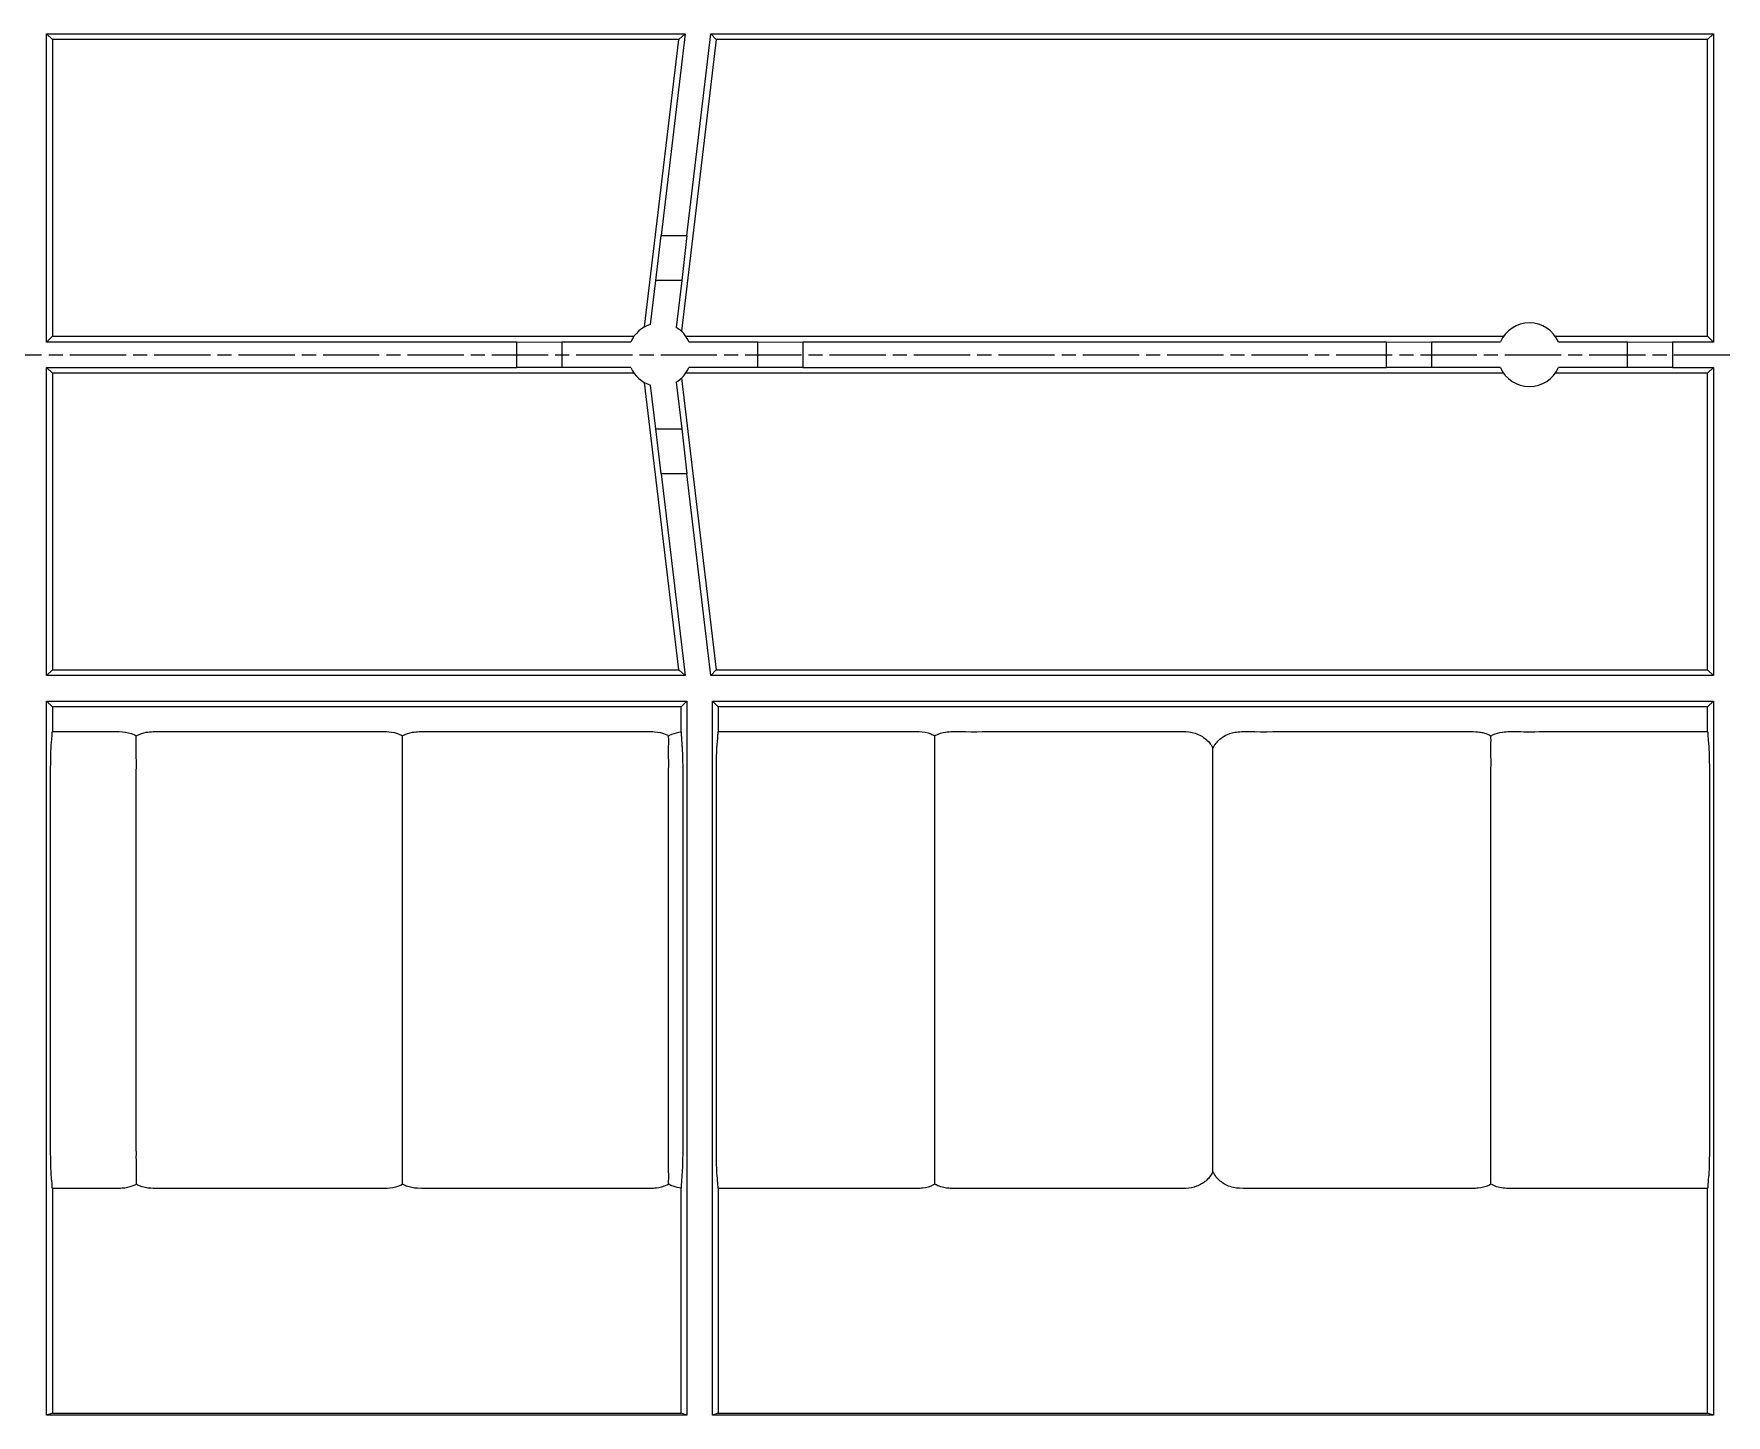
# Model space of a CAD drawing. Header units: millimetres. Extents: x 0 to 1486, y 0 to 1051.
# Drawn here: x 292.3 to 505.3, y 726.4 to 900.3 of the extents above; entities that cross this region are included whole.
import ezdxf

# ---------------------------------------------------------------- set-up
doc = ezdxf.new("R2010")
doc.units = ezdxf.units.MM
doc.header["$LTSCALE"] = 1.25
doc.linetypes.add('CHAIN', pattern=[0.3543, 0.2362, -0.0295, 0.0591, -0.0295])
doc.layers.add('Mittellinie(DIN)', color=7, linetype='CHAIN', lineweight=15, true_color=0x262659)
doc.layers.add('Sichtbare Kanten(DIN)', color=7, linetype='Continuous', lineweight=25, true_color=0x262659)

msp = doc.modelspace()

# ---------------------------------------------------------------- linework, layer by layer
at = {"layer": 'Mittellinie(DIN)', "ltscale": 23.990969}
msp.add_line((190.6235, 859.8641), (1098.8735, 859.8641), dxfattribs=at)
at = {"layer": 'Sichtbare Kanten(DIN)'}
for p, q in [((293.9485, 861.4641), (293.9485, 900.2641)), ((293.9485, 900.2641), (374.3467, 900.2641)), ((294.6816, 899.5309), (293.9485, 900.2641)), ((373.5211, 899.5309), (294.6816, 899.5309)), ((294.6816, 899.5309), (294.6816, 862.1973)), ((369.2165, 863.3661), (373.5211, 899.5309)), ((374.3467, 900.2641), (371.3234, 874.8641)), ((374.3467, 900.2641), (373.5211, 899.5309)), ((378.2204, 899.5309), (373.8501, 862.8146)), ((374.546, 874.8641), (377.5693, 900.2641)), ((377.5693, 900.2641), (503.7485, 900.2641)), ((378.2204, 899.5309), (377.5693, 900.2641)), ((503.0153, 899.5309), (378.2204, 899.5309)), ((503.7485, 900.2641), (503.0153, 899.5309)), ((503.0153, 862.1973), (503.0153, 899.5309)), ((503.7485, 900.2641), (503.7485, 861.4641)), ((370.6238, 869.1928), (371.3234, 874.8641)), ((371.3234, 874.8641), (374.546, 874.8641)), ((374.546, 874.8641), (373.8956, 869.1928)), ((369.9683, 863.6858), (370.6238, 869.1928)), ((373.8956, 869.1928), (370.6238, 869.1928)), ((373.8956, 869.1928), (373.1944, 863.3018)), ((293.9485, 861.4641), (294.6816, 862.1973)), ((353.1493, 861.4641), (293.9485, 861.4641)), ((294.6816, 862.1973), (367.9002, 862.1973)), ((353.1493, 861.4641), (358.8206, 861.4885)), ((353.1493, 858.2641), (353.1493, 861.4641)), ((358.8206, 861.4885), (367.494, 861.4885)), ((358.8206, 861.4885), (358.8206, 858.2397)), ((374.3983, 862.1973), (477.3399, 862.1973)), ((374.8046, 861.4885), (383.478, 861.4885)), ((383.478, 861.4885), (389.1493, 861.4641)), ((383.478, 858.2397), (383.478, 861.4885)), ((462.589, 861.4641), (389.1493, 861.4641)), ((389.1493, 861.4641), (389.1493, 858.2641)), ((462.589, 861.4641), (468.2602, 861.4885)), ((462.589, 858.2641), (462.589, 861.4641)), ((468.2602, 861.4885), (476.9337, 861.4885)), ((468.2602, 861.4885), (468.2602, 858.2397)), ((483.838, 862.1973), (503.0153, 862.1973)), ((484.2443, 861.4885), (492.9177, 861.4885)), ((492.9177, 861.4885), (498.589, 861.4641)), ((492.9177, 858.2397), (492.9177, 861.4885)), ((503.7485, 861.4641), (498.589, 861.4641)), ((498.589, 861.4641), (498.589, 858.2641)), ((503.0153, 862.1973), (503.7485, 861.4641)), ((293.9485, 858.2641), (353.1493, 858.2641)), ((294.6816, 857.5309), (293.9485, 858.2641)), ((293.9485, 819.4641), (293.9485, 858.2641)), ((367.9002, 857.5309), (294.6816, 857.5309)), ((294.6816, 857.5309), (294.6816, 820.1973)), ((358.8206, 858.2397), (353.1493, 858.2641)), ((367.494, 858.2397), (358.8206, 858.2397)), ((373.5211, 820.1973), (369.2165, 856.3621)), ((373.1944, 856.4264), (373.8956, 850.5354)), ((373.8501, 856.9136), (378.2204, 820.1973)), ((477.3399, 857.5309), (374.3983, 857.5309)), ((383.478, 858.2397), (374.8046, 858.2397)), ((389.1493, 858.2641), (383.478, 858.2397)), ((389.1493, 858.2641), (462.589, 858.2641)), ((468.2602, 858.2397), (462.589, 858.2641)), ((476.9337, 858.2397), (468.2602, 858.2397)), ((503.0153, 857.5309), (483.838, 857.5309)), ((492.9177, 858.2397), (484.2443, 858.2397)), ((498.589, 858.2641), (492.9177, 858.2397)), ((498.589, 858.2641), (503.7485, 858.2641)), ((503.7485, 858.2641), (503.0153, 857.5309)), ((503.0153, 820.1973), (503.0153, 857.5309)), ((503.7485, 858.2641), (503.7485, 819.4641)), ((370.6238, 850.5354), (369.9683, 856.0424)), ((371.3234, 844.8641), (370.6238, 850.5354)), ((370.6238, 850.5354), (373.8956, 850.5354)), ((373.8956, 850.5354), (374.546, 844.8641)), ((371.3234, 844.8641), (374.3467, 819.4641)), ((374.546, 844.8641), (371.3234, 844.8641)), ((377.5693, 819.4641), (374.546, 844.8641)), ((293.9485, 819.4641), (294.6816, 820.1973)), ((294.6816, 820.1973), (373.5211, 820.1973)), ((373.5211, 820.1973), (374.3467, 819.4641)), ((377.5693, 819.4641), (378.2204, 820.1973)), ((378.2204, 820.1973), (503.0153, 820.1973)), ((503.0153, 820.1973), (503.7485, 819.4641)), ((374.3467, 819.4641), (293.9485, 819.4641)), ((503.7485, 819.4641), (377.5693, 819.4641)), ((293.9485, 726.3641), (293.9485, 816.2641)), ((293.9485, 816.2641), (374.5485, 816.2641)), ((294.6816, 815.5309), (293.9485, 816.2641)), ((374.5485, 816.2641), (373.8153, 815.5309)), ((374.5485, 816.2641), (374.5485, 726.3641)), ((377.7485, 726.3641), (377.7485, 816.2641)), ((377.7485, 816.2641), (503.7485, 816.2641)), ((378.4816, 815.5309), (377.7485, 816.2641)), ((503.7485, 816.2641), (503.0153, 815.5309)), ((503.7485, 816.2641), (503.7485, 726.3641)), ((373.8153, 815.5309), (294.6816, 815.5309)), ((294.6816, 815.5309), (294.6816, 812.4304)), ((373.8153, 812.3804), (373.8153, 815.5309)), ((503.0153, 815.5309), (378.4816, 815.5309)), ((378.4816, 815.5309), (378.4816, 812.4211)), ((503.0153, 812.4167), (503.0153, 815.5309)), ((294.6816, 754.8992), (294.6816, 726.6259)), ((373.8153, 726.6259), (373.8153, 754.9459)), ((378.4816, 754.9088), (378.4816, 726.6259)), ((503.0153, 726.6259), (503.0153, 754.909)), ((294.6816, 726.6259), (293.9485, 726.3641)), ((374.5485, 726.3641), (293.9485, 726.3641)), ((294.6816, 726.6259), (373.8153, 726.6259)), ((374.5485, 726.3641), (373.8153, 726.6259)), ((378.4816, 726.6259), (377.7485, 726.3641)), ((503.7485, 726.3641), (377.7485, 726.3641)), ((378.4816, 726.6259), (503.0153, 726.6259)), ((503.7485, 726.3641), (503.0153, 726.6259))]:
    msp.add_line(p, q, dxfattribs=at)
for centre, start, end in [((371.1493, 859.8641), 107.172835, 156.039304), ((371.1493, 859.8641), 23.960696, 59.251443), ((480.589, 859.8641), 23.960696, 156.039304), ((371.1493, 859.8641), 203.960696, 252.827165), ((371.1493, 859.8641), 300.748557, 336.039304), ((480.589, 859.8641), 203.960696, 336.039304)]:
    msp.add_arc(centre, 4, start, end, dxfattribs=at)
for points, knots in [([(294.6816, 754.8992), (294.6695, 755.0785), (294.6581, 755.3051), (294.6086, 755.9803), (294.5666, 756.3321), (294.5292, 756.737), (294.5134, 756.9609), (294.4841, 757.838), (294.4764, 758.2849), (294.4664, 758.9667), (294.4621, 759.4446), (294.4564, 760.5691), (294.4565, 761.1758), (294.4574, 763.1898), (294.4568, 764.5273), (294.4571, 768.2583), (294.4569, 769.9171), (294.4568, 776.5963), (294.4568, 776.9423), (294.4568, 779.5195), (294.4568, 781.0924), (294.4567, 791.4295), (294.4568, 795.2228), (294.4567, 799.2615), (294.4566, 801.6591), (294.4571, 805.9449), (294.4549, 806.1931), (294.4603, 807.6761), (294.4642, 808.2223), (294.474, 808.9244), (294.4805, 809.3389), (294.5051, 810.1619), (294.5175, 810.3863), (294.5394, 810.7081), (294.5527, 810.833), (294.6129, 811.44), (294.6281, 811.5987), (294.6583, 812.0244), (294.6692, 812.2476), (294.6816, 812.4304)], [0.05479864, 0.05479864, 0.05479864, 0.05479864, 0.22437008, 0.22437008, 0.52782623, 0.52782623, 0.74200781, 0.74200781, 0.94276418, 0.94276418, 1.27769121, 1.27769121, 1.71424562, 1.71424562, 2.57650155, 2.57650155, 4.11985496, 4.11985496, 4.39961745, 4.39961745, 4.83777447, 4.83777447, 7.27915863, 7.27915863, 10.84572328, 10.84572328, 13.65472813, 13.65472813, 15.31215363, 15.31215363, 16.06128059, 16.06128059, 16.79913253, 16.79913253, 17.74807413, 17.74807413, 18.53204543, 18.53204543, 19.41789838, 19.41789838, 19.41789838, 19.41789838]), ([(294.6816, 812.4304), (296.9273, 812.4263), (298.0542, 812.4165), (300.75, 812.417), (302.3804, 812.441), (303.6436, 812.4068), (304.1376, 812.349), (304.8519, 812.0918), (305.0522, 812), (305.2435, 811.8923)], [0.05180192, 0.05180192, 0.05180192, 0.05180192, 0.77527358, 0.77527358, 1.80402133, 1.80402133, 2.62719746, 2.62719746, 2.96072873, 2.96072873, 2.96072873, 2.96072873]), ([(305.2498, 755.4348), (305.2495, 755.4803), (305.2491, 755.5281), (305.2467, 755.9122), (305.2521, 756.3022), (305.2481, 757.1848), (305.2484, 757.3411), (305.2487, 758.1851), (305.2471, 758.7433), (305.2486, 759.521), (305.2466, 759.8578), (305.2432, 760.6443), (305.2426, 761.0454), (305.2445, 762.0208), (305.2476, 762.4762), (305.2458, 764.2197), (305.2448, 764.5995), (305.2459, 771.5443), (305.2446, 777.4641), (305.2447, 798.1219), (305.2489, 799.2761), (305.2449, 801.7388), (305.2431, 802.2718), (305.241, 803.4536), (305.2413, 803.7693), (305.2466, 805.3269), (305.2457, 806.0068), (305.2431, 806.9689), (305.2427, 807.3099), (305.2491, 807.8716), (305.2539, 808.0768), (305.2567, 808.6179), (305.2461, 809.049), (305.2443, 809.8246), (305.2457, 810.0075), (305.2406, 810.9689), (305.2539, 811.5137), (305.2436, 811.8877), (305.2435, 811.89), (305.2435, 811.8923)], [0.65678027, 0.65678027, 0.65678027, 0.65678027, 0.72894639, 0.72894639, 1.19313966, 1.19313966, 1.79647028, 1.79647028, 2.25589607, 2.25589607, 2.53881511, 2.53881511, 2.84457981, 2.84457981, 3.32821254, 3.32821254, 3.56010223, 3.56010223, 4.8992641, 4.8992641, 8.23325282, 8.23325282, 8.94627978, 8.94627978, 9.5056047, 9.5056047, 10.91849789, 10.91849789, 11.77312086, 11.77312086, 12.45948921, 12.45948921, 13.68709549, 13.68709549, 15.98767615, 15.98767615, 18.40445363, 18.40445363, 18.4195785, 18.4195785, 18.4195785, 18.4195785]), ([(305.2435, 811.8923), (305.2588, 811.9011), (305.2743, 811.9099), (305.6955, 812.1436), (306.1052, 812.2659), (307.0612, 812.4338), (307.6408, 812.4323), (309.8354, 812.4), (311.4137, 812.4205), (316.3099, 812.4399), (320.7482, 812.4289), (325.1477, 812.4259), (328.5822, 812.4281), (335.3625, 812.4077), (336.2954, 812.46), (337.4861, 812.3597), (337.9793, 812.2665), (338.5847, 811.9781), (338.6648, 811.9366), (338.7435, 811.8923)], [1.9240404, 1.9240404, 1.9240404, 1.9240404, 1.92512371, 1.92512371, 1.95331132, 1.95331132, 1.99357988, 1.99357988, 2.09661317, 2.09661317, 2.31324601, 2.31324601, 3.08420493, 3.08420493, 3.83526504, 3.83526504, 4.30737416, 4.30737416, 4.38052215, 4.38052215, 4.38052215, 4.38052215]), ([(338.7498, 755.4348), (338.7495, 755.4828), (338.749, 755.5336), (338.7467, 755.9229), (338.7522, 756.3142), (338.748, 757.1884), (338.7485, 757.3472), (338.7486, 758.1772), (338.7472, 758.7403), (338.7485, 759.5296), (338.7466, 759.8662), (338.7431, 760.6514), (338.7426, 761.0525), (338.7445, 762.0306), (338.7476, 762.4697), (338.7457, 764.2419), (338.7448, 764.6018), (338.746, 771.5736), (338.7446, 777.4937), (338.7447, 798.2989), (338.7492, 799.2203), (338.7452, 801.5578), (338.7379, 803.0197), (338.7489, 805.7495), (338.7428, 806.473), (338.7439, 807.4766), (338.7479, 807.7427), (338.7548, 808.172), (338.7567, 808.3806), (338.7436, 809.5469), (338.7522, 809.7671), (338.7406, 810.6875), (338.7602, 811.1204), (338.7504, 811.6909), (338.746, 811.8002), (338.7435, 811.8923)], [0.2558523, 0.2558523, 0.2558523, 0.2558523, 0.28402504, 0.28402504, 0.45434451, 0.45434451, 0.67213075, 0.67213075, 0.82599602, 0.82599602, 0.91852312, 0.91852312, 1.01863252, 1.01863252, 1.17660296, 1.17660296, 1.24925939, 1.24925939, 1.65825211, 1.65825211, 2.68658375, 2.68658375, 2.79279292, 2.79279292, 2.86761711, 2.86761711, 2.90925276, 2.90925276, 2.94819496, 2.94819496, 3.07286362, 3.07286362, 3.25453641, 3.25453641, 3.3103209, 3.3103209, 3.3103209, 3.3103209]), ([(338.7435, 811.8923), (338.7588, 811.9011), (338.7743, 811.9099), (339.1955, 812.1436), (339.6052, 812.2659), (340.5612, 812.4338), (341.1408, 812.4323), (343.3354, 812.4), (344.9137, 812.4205), (349.8099, 812.4399), (354.2482, 812.4289), (358.6477, 812.4259), (362.0822, 812.4281), (368.8625, 812.4077), (369.7954, 812.46), (370.9861, 812.3597), (371.4793, 812.2665), (372.0847, 811.9781), (372.1648, 811.9366), (372.2435, 811.8923)], [1.9240404, 1.9240404, 1.9240404, 1.9240404, 1.92512371, 1.92512371, 1.95331132, 1.95331132, 1.99357988, 1.99357988, 2.09661317, 2.09661317, 2.31324601, 2.31324601, 3.08420493, 3.08420493, 3.83526504, 3.83526504, 4.30737416, 4.30737416, 4.38052215, 4.38052215, 4.38052215, 4.38052215]), ([(372.2498, 755.4348), (372.2495, 755.4828), (372.249, 755.5336), (372.2467, 755.9229), (372.2522, 756.3142), (372.248, 757.1884), (372.2485, 757.3472), (372.2486, 758.1772), (372.2472, 758.7403), (372.2485, 759.5296), (372.2466, 759.8662), (372.2431, 760.6514), (372.2426, 761.0525), (372.2445, 762.0306), (372.2476, 762.4697), (372.2457, 764.2419), (372.2448, 764.6018), (372.246, 771.5736), (372.2446, 777.4937), (372.2447, 798.2989), (372.2492, 799.2203), (372.2452, 801.5578), (372.2379, 803.0197), (372.2489, 805.7495), (372.2428, 806.473), (372.2439, 807.4766), (372.2479, 807.7427), (372.2548, 808.172), (372.2567, 808.3806), (372.2436, 809.5469), (372.2522, 809.7671), (372.2406, 810.6875), (372.2602, 811.1204), (372.2504, 811.6909), (372.246, 811.8002), (372.2435, 811.8923)], [0.2558523, 0.2558523, 0.2558523, 0.2558523, 0.28402504, 0.28402504, 0.45434451, 0.45434451, 0.67213075, 0.67213075, 0.82599602, 0.82599602, 0.91852312, 0.91852312, 1.01863252, 1.01863252, 1.17660296, 1.17660296, 1.24925939, 1.24925939, 1.65825211, 1.65825211, 2.68658375, 2.68658375, 2.79279292, 2.79279292, 2.86761711, 2.86761711, 2.90925276, 2.90925276, 2.94819496, 2.94819496, 3.07286362, 3.07286362, 3.25453641, 3.25453641, 3.3103209, 3.3103209, 3.3103209, 3.3103209]), ([(372.2435, 811.8923), (372.3703, 811.9652), (372.5058, 812.0325), (373.0335, 812.2514), (373.4245, 812.336), (373.8153, 812.3804)], [5.25741589, 5.25741589, 5.25741589, 5.25741589, 5.53828084, 5.53828084, 6.28216809, 6.28216809, 6.28216809, 6.28216809]), ([(373.8153, 812.3804), (373.8325, 812.1152), (373.843, 811.7891), (373.8725, 811.2846), (373.883, 811.1579), (373.9067, 810.8514), (373.917, 810.7016), (373.9566, 810.1255), (373.9743, 809.8567), (374.0006, 809.0983), (374.0067, 808.7711), (374.0155, 808.2031), (374.0191, 807.8241), (374.0255, 806.7885), (374.0263, 806.1109), (374.0264, 804.5005), (374.0252, 803.9734), (374.0263, 801.2798), (374.0258, 799.64), (374.0261, 794.9326), (374.0258, 791.8648), (374.0258, 787.5213), (374.0257, 787.4542), (374.0257, 784.1255), (374.0257, 782.7169), (374.0258, 777.139), (374.0256, 773.228), (374.026, 768.1622), (374.0256, 767.0072), (374.026, 765.54), (374.0262, 764.9952), (374.0258, 763.8003), (374.0251, 763.1788), (374.0264, 761.515), (374.0284, 760.6945), (374.0177, 759.3081), (374.0116, 758.8337), (373.9959, 758.0761), (373.9878, 757.831), (373.9681, 757.3851), (373.9558, 757.2063), (373.9292, 756.817), (373.9161, 756.6146), (373.8799, 756.1097), (373.8695, 756.026), (373.8384, 755.4058), (373.8277, 755.1483), (373.8153, 754.9459)], [0.05702487, 0.05702487, 0.05702487, 0.05702487, 0.32249934, 0.32249934, 0.48068575, 0.48068575, 0.63414539, 0.63414539, 0.91872336, 0.91872336, 1.14170791, 1.14170791, 1.46681384, 1.46681384, 2.01188372, 2.01188372, 3.04523872, 3.04523872, 4.65236499, 4.65236499, 7.65931574, 7.65931574, 8.9097005, 8.9097005, 8.9980562, 8.9980562, 9.20534647, 9.20534647, 9.26656119, 9.26656119, 9.28311335, 9.28311335, 9.30844046, 9.30844046, 9.33623094, 9.33623094, 9.35153063, 9.35153063, 9.36555505, 9.36555505, 9.38337177, 9.38337177, 9.40066511, 9.40066511, 9.43097621, 9.43097621, 9.44934498, 9.44934498, 9.44934498, 9.44934498]), ([(378.4816, 754.9088), (378.4626, 755.1781), (378.4457, 755.5235), (378.3689, 756.381), (378.3325, 756.5312), (378.2899, 757.6184), (378.2818, 757.9866), (378.2694, 758.7025), (378.2642, 759.1714), (378.2573, 760.2185), (378.2565, 760.7613), (378.2566, 762.0726), (378.2569, 762.7383), (378.2565, 764.7647), (378.2568, 766.1254), (378.2566, 769.1078), (378.2566, 770.7296), (378.2566, 773.1326), (378.2566, 774.9463), (378.2566, 783.2613), (378.2565, 789.4658), (378.2568, 797.7449), (378.2568, 799.8195), (378.2567, 803.0536), (378.2572, 803.5171), (378.257, 805.555), (378.255, 806.5135), (378.2645, 808.2412), (378.2707, 808.689), (378.2812, 809.316), (378.289, 809.6278), (378.3107, 810.2751), (378.3238, 810.4903), (378.351, 810.8462), (378.3684, 810.9657), (378.4249, 811.5678), (378.4395, 811.7625), (378.4619, 812.0936), (378.4717, 812.2723), (378.4816, 812.4211)], [0.05452106, 0.05452106, 0.05452106, 0.05452106, 0.31829707, 0.31829707, 0.65936116, 0.65936116, 0.81490778, 0.81490778, 1.01940404, 1.01940404, 1.25946918, 1.25946918, 1.50697463, 1.50697463, 2.01288254, 2.01288254, 2.61583238, 2.61583238, 2.90633654, 2.90633654, 3.7604181, 3.7604181, 4.04598664, 4.04598664, 4.20561136, 4.20561136, 4.48464859, 4.48464859, 4.68537806, 4.68537806, 4.95525864, 4.95525864, 5.361904, 5.361904, 6.0000875, 6.0000875, 6.49876218, 6.49876218, 7.10708932, 7.10708932, 7.10708932, 7.10708932]), ([(378.4816, 812.4211), (379.0857, 812.4224), (379.6897, 812.4259), (380.6866, 812.4292), (381.0877, 812.4299), (385.0008, 812.4357), (386.5695, 812.4223), (392.6577, 812.4345), (395.2509, 812.4328), (400.206, 812.4128), (402.8775, 812.4582), (404.3013, 812.3895), (404.7754, 812.3153), (405.4281, 812.0561), (405.5887, 811.9794), (405.7435, 811.8923)], [0.05000008, 0.05000008, 0.05000008, 0.05000008, 0.23121159, 0.23121159, 0.3490811, 0.3490811, 1.61670694, 1.61670694, 2.55722105, 2.55722105, 3.41387376, 3.41387376, 3.91385551, 3.91385551, 4.08229193, 4.08229193, 4.08229193, 4.08229193]), ([(405.7498, 755.4348), (405.7495, 755.4828), (405.749, 755.5336), (405.7467, 755.9229), (405.7522, 756.3142), (405.748, 757.1884), (405.7485, 757.3472), (405.7486, 758.1772), (405.7472, 758.7403), (405.7485, 759.5296), (405.7466, 759.8662), (405.7431, 760.6514), (405.7426, 761.0525), (405.7445, 762.0306), (405.7476, 762.4697), (405.7457, 764.2419), (405.7448, 764.6018), (405.746, 771.5736), (405.7446, 777.4937), (405.7447, 798.2989), (405.7492, 799.2203), (405.7452, 801.5578), (405.7379, 803.0197), (405.7489, 805.7495), (405.7428, 806.473), (405.7439, 807.4766), (405.7479, 807.7427), (405.7548, 808.172), (405.7567, 808.3806), (405.7436, 809.5469), (405.7522, 809.7671), (405.7406, 810.6875), (405.7602, 811.1204), (405.7504, 811.6909), (405.746, 811.8002), (405.7435, 811.8923)], [0.2558523, 0.2558523, 0.2558523, 0.2558523, 0.28402504, 0.28402504, 0.45434451, 0.45434451, 0.67213075, 0.67213075, 0.82599602, 0.82599602, 0.91852312, 0.91852312, 1.01863252, 1.01863252, 1.17660296, 1.17660296, 1.24925939, 1.24925939, 1.65825211, 1.65825211, 2.68658375, 2.68658375, 2.79279292, 2.79279292, 2.86761711, 2.86761711, 2.90925276, 2.90925276, 2.94819496, 2.94819496, 3.07286362, 3.07286362, 3.25453641, 3.25453641, 3.3103209, 3.3103209, 3.3103209, 3.3103209]), ([(405.7435, 811.8923), (405.7824, 811.9147), (405.8221, 811.9365), (406.2766, 812.1748), (406.6927, 812.2879), (407.6759, 812.442), (408.2817, 812.4306), (410.7874, 812.3917), (412.6342, 812.426), (415.2133, 812.4311), (416.1241, 812.4321), (420.0699, 812.4337), (421.5704, 812.4288), (425.5086, 812.4252), (428.9373, 812.43), (435.0814, 812.4089), (436.2564, 812.4334), (437.4786, 812.4185), (438.0004, 812.3788), (439.0432, 812.0379), (439.4999, 811.7728), (440.326, 811.0624), (440.5782, 810.6608), (440.7317, 810.3548), (440.738, 810.3419), (440.7443, 810.329)], [3.10748141, 3.10748141, 3.10748141, 3.10748141, 3.11868066, 3.11868066, 3.23263626, 3.23263626, 3.40167352, 3.40167352, 3.87507102, 3.87507102, 4.06283996, 4.06283996, 4.66314199, 4.66314199, 8.70212829, 8.70212829, 11.90094827, 11.90094827, 14.81789667, 14.81789667, 17.56485305, 17.56485305, 20.8683665, 20.8683665, 21.01377959, 21.01377959, 21.01377959, 21.01377959]), ([(440.7443, 810.329), (440.8433, 810.5216), (440.9772, 810.7375), (441.4188, 811.2785), (441.7826, 811.636), (442.6712, 812.1309), (443.0835, 812.2625), (444.0377, 812.4292), (444.6156, 812.4328), (447.2259, 812.3939), (449.2871, 812.4274), (452.4102, 812.4319), (453.927, 812.4374), (458.234, 812.4286), (459.5748, 812.4287), (463.0859, 812.435), (465.4612, 812.4309), (468.3185, 812.4208), (469.4377, 812.4143), (473.1281, 812.4294), (473.7375, 812.4442), (474.2971, 812.3692), (474.6281, 812.3248), (475.1388, 812.2327), (475.7435, 811.8923)], [1.79692514, 1.79692514, 1.79692514, 1.79692514, 1.93129617, 1.93129617, 2.11082112, 2.11082112, 2.24876476, 2.24876476, 2.42431081, 2.42431081, 2.94576358, 2.94576358, 3.168197, 3.168197, 3.26127273, 3.26127273, 3.39765321, 3.39765321, 3.47815276, 3.47815276, 3.64753901, 3.64753901, 3.64753901, 3.7477364, 3.7477364, 3.7477364, 3.7477364]), ([(475.7498, 755.4348), (475.7477, 755.7391), (475.7509, 756.1171), (475.7508, 756.9561), (475.7463, 757.0853), (475.7482, 757.6597), (475.745, 758.4199), (475.7485, 759.328), (475.7477, 759.6467), (475.7433, 760.5847), (475.7426, 761.0678), (475.7449, 762.1179), (475.7477, 762.4414), (475.7456, 764.3391), (475.7447, 764.4716), (475.7463, 770.9851), (475.7447, 776.0865), (475.7446, 787.0709), (475.7482, 792.9538), (475.7465, 800.0652), (475.7431, 801.7345), (475.7395, 805.0807), (475.7474, 805.4212), (475.7449, 806.3635), (475.7424, 806.8213), (475.7448, 807.5857), (475.7501, 807.8422), (475.7555, 808.2582), (475.7566, 808.4813), (475.7395, 809.5923), (475.7523, 809.813), (475.7387, 810.7472), (475.762, 811.2335), (475.7478, 811.7566), (475.7452, 811.8292), (475.7435, 811.8923)], [0.2039552, 0.2039552, 0.2039552, 0.2039552, 0.39906487, 0.39906487, 0.63141623, 0.63141623, 0.78547882, 0.78547882, 0.83327908, 0.83327908, 0.88438561, 0.88438561, 0.95254585, 0.95254585, 0.97696894, 0.97696894, 1.0652069, 1.0652069, 1.16696064, 1.16696064, 1.18821034, 1.18821034, 1.21603526, 1.21603526, 1.24034858, 1.24034858, 1.25909391, 1.25909391, 1.27421484, 1.27421484, 1.30787351, 1.30787351, 1.35958111, 1.35958111, 1.36957217, 1.36957217, 1.36957217, 1.36957217]), ([(475.7435, 811.8923), (475.8084, 811.9296), (475.8752, 811.9653), (476.3617, 812.2045), (476.7828, 812.3088), (477.8008, 812.4488), (478.4348, 812.4269), (480.9497, 812.3933), (484.1888, 812.4347), (491.5644, 812.4318), (493.8694, 812.4332), (499.3662, 812.4316), (501.2704, 812.4181), (503.0153, 812.4167)], [69.87349032, 69.87349032, 69.87349032, 69.87349032, 70.07623287, 70.07623287, 71.31188491, 71.31188491, 73.20187283, 73.20187283, 77.98601693, 77.98601693, 80.16070305, 80.16070305, 83.17227129, 83.17227129, 83.17227129, 83.17227129]), ([(503.0153, 812.4167), (503.0316, 812.1787), (503.0478, 811.8725), (503.1085, 811.1392), (503.138, 810.9471), (503.172, 810.497), (503.1861, 810.2743), (503.2127, 809.5046), (503.2198, 809.1125), (503.2298, 808.4602), (503.2339, 808.0163), (503.2406, 806.8834), (503.2409, 806.2362), (503.2398, 803.9025), (503.2405, 803.7637), (503.2402, 798.834), (503.2403, 795.5654), (503.2403, 789.1948), (503.2403, 786.0927), (503.2403, 778.3404), (503.2402, 773.6901), (503.2403, 767.977), (503.2401, 766.9142), (503.2403, 765.0199), (503.2403, 764.1884), (503.2397, 761.4934), (503.2407, 761.3925), (503.2397, 760.4048), (503.238, 759.7845), (503.2247, 758.4467), (503.216, 758.0451), (503.2033, 757.52), (503.1939, 757.2581), (503.1691, 756.7487), (503.1537, 756.5756), (503.1191, 756.2413), (503.0933, 756.0316), (503.0448, 755.3868), (503.0302, 755.1222), (503.0153, 754.909)], [0.05359668, 0.05359668, 0.05359668, 0.05359668, 0.27142225, 0.27142225, 0.53687184, 0.53687184, 0.65284917, 0.65284917, 0.76914508, 0.76914508, 0.94567945, 0.94567945, 1.21203756, 1.21203756, 1.86941281, 1.86941281, 3.16295173, 3.16295173, 4.39058155, 4.39058155, 6.23091045, 6.23091045, 6.65151021, 6.65151021, 6.98057333, 6.98057333, 7.71809972, 7.71809972, 8.40218121, 8.40218121, 9.09664281, 9.09664281, 10.25523536, 10.25523536, 11.92930813, 11.92930813, 14.07348918, 14.07348918, 15.61995524, 15.61995524, 15.61995524, 15.61995524]), ([(440.7481, 757.008), (440.7467, 757.2687), (440.7446, 757.5824), (440.7463, 758.3873), (440.7481, 758.8332), (440.7485, 759.376), (440.7467, 759.6699), (440.7453, 761.4989), (440.7474, 762.3901), (440.7466, 764.3771), (440.7467, 764.6956), (440.7473, 766.3627), (440.7473, 766.6743), (440.7466, 772.8991), (440.7497, 788.9816), (440.7439, 797.2465), (440.7438, 798.8862), (440.7449, 800.7606), (440.7472, 801.2154), (440.7508, 802.8897), (440.7511, 803.7286), (440.7514, 805.2798), (440.7508, 805.6109), (440.7406, 807.2844), (440.7412, 807.8025), (440.7497, 808.7806), (440.7507, 809.1926), (440.7457, 809.9358), (440.7434, 810.1771), (440.7443, 810.329)], [0.25672635, 0.25672635, 0.25672635, 0.25672635, 0.35175137, 0.35175137, 0.47810708, 0.47810708, 0.59079416, 0.59079416, 0.68784748, 0.68784748, 0.81272344, 0.81272344, 0.86998803, 0.86998803, 1.22062007, 1.22062007, 1.30878313, 1.30878313, 1.50712544, 1.50712544, 1.70629211, 1.70629211, 1.87539804, 1.87539804, 2.33130881, 2.33130881, 2.67683665, 2.67683665, 3.01513139, 3.01513139, 3.01513139, 3.01513139]), ([(440.7481, 757.008), (440.7361, 756.9833), (440.7237, 756.9586), (440.5638, 756.648), (440.3157, 756.2589), (439.5359, 755.58), (439.1296, 755.3381), (438.2705, 755.0189), (437.8399, 754.9466), (436.9015, 754.8897), (436.3164, 754.8923), (434.1258, 754.9048), (432.495, 754.9087), (425.5574, 754.8911), (420.3257, 754.8961), (418.7204, 754.8967), (417.5183, 754.8978), (414.6062, 754.9034), (412.5967, 754.9143), (408.1656, 754.884), (407.7086, 754.9061), (406.9492, 754.9818), (406.4508, 755.0818), (405.8682, 755.3702), (405.8086, 755.4017), (405.7498, 755.4348)], [222.9797902, 222.9797902, 222.9797902, 222.9797902, 223.46923059, 223.46923059, 229.13959724, 229.13959724, 233.69288441, 233.69288441, 238.17646657, 238.17646657, 242.24667136, 242.24667136, 243.02329414, 243.02329414, 243.88762553, 243.88762553, 244.59268472, 244.59268472, 246.16254698, 246.16254698, 248.05434173, 248.05434173, 250.76359635, 250.76359635, 251.07686021, 251.07686021, 251.07686021, 251.07686021]), ([(475.7498, 755.4348), (475.6625, 755.3854), (475.5724, 755.3388), (475.0552, 755.0978), (474.6173, 754.9894), (473.7153, 754.8971), (473.2708, 754.8922), (470.0285, 754.9061), (468.0171, 754.9065), (462.4881, 754.8918), (456.4873, 754.8955), (451.6811, 754.9004), (450.4547, 754.9079), (445.3931, 754.9138), (444.2632, 754.8242), (442.7411, 755.1519), (442.2826, 755.393), (441.5819, 755.8752), (441.2375, 756.2049), (440.8778, 756.7617), (440.8088, 756.8846), (440.7481, 757.008)], [4.0398770779, 4.0398770779, 4.0398770779, 4.0398770779, 4.0402445397, 4.0402445397, 4.0419207456, 4.0419207456, 4.0433324301, 4.0433324301, 4.0453458861, 4.0453458861, 4.0485431259, 4.0485431259, 4.0539590069, 4.0539590069, 4.0719242164, 4.0719242164, 4.0836886805, 4.0836886805, 4.0970306575, 4.0970306575, 4.1007195488, 4.1007195488, 4.1007195488, 4.1007195488]), ([(305.2498, 755.4348), (305.2165, 755.416), (305.183, 755.3976), (304.6649, 755.1244), (304.2096, 755.0154), (303.3632, 754.9), (302.8761, 754.8935), (299.4993, 754.9028), (297.0905, 754.9038), (294.6816, 754.8992)], [3.17048467, 3.17048467, 3.17048467, 3.17048467, 3.19200884, 3.19200884, 3.50059197, 3.50059197, 3.84965488, 3.84965488, 4.71836105, 4.71836105, 4.71836105, 4.71836105]), ([(338.7498, 755.4348), (338.5199, 755.3047), (338.2316, 755.1715), (337.4089, 754.9465), (336.9373, 754.9122), (335.7814, 754.8861), (334.9937, 754.9171), (329.9111, 754.9044), (328.4532, 754.8991), (323.5631, 754.8941), (320.3371, 754.8941), (314.801, 754.9007), (312.3496, 754.9143), (309.1454, 754.8947), (307.8261, 754.8677), (306.5786, 754.9578), (306.1072, 755.0439), (305.4972, 755.3044), (305.3716, 755.3663), (305.2498, 755.4348)], [2.95699306, 2.95699306, 2.95699306, 2.95699306, 3.16769988, 3.16769988, 3.44780715, 3.44780715, 3.8507443, 3.8507443, 4.01280986, 4.01280986, 4.39435139, 4.39435139, 4.69757628, 4.69757628, 4.79068987, 4.79068987, 4.85228507, 4.85228507, 4.86874298, 4.86874298, 4.86874298, 4.86874298]), ([(372.2498, 755.4348), (372.1794, 755.395), (372.1078, 755.3574), (371.5761, 755.099), (371.1353, 754.997), (370.2541, 754.896), (369.7595, 754.8928), (367.0832, 754.9031), (365.5342, 754.9101), (360.6988, 754.8957), (357.4124, 754.9062), (353.9271, 754.8978), (353.7795, 754.8974), (350.5207, 754.8912), (346.8371, 754.9145), (342.2306, 754.9005), (340.7125, 754.849), (339.4365, 755.1025), (339.0629, 755.2588), (338.7498, 755.4348)], [1.86251423, 1.86251423, 1.86251423, 1.86251423, 1.88639316, 1.88639316, 2.03746623, 2.03746623, 2.19089468, 2.19089468, 2.40174935, 2.40174935, 2.84908133, 2.84908133, 2.87616394, 2.87616394, 3.36164115, 3.36164115, 4.03703082, 4.03703082, 4.4371412, 4.4371412, 4.4371412, 4.4371412]), ([(373.8153, 754.9459), (373.4655, 754.9857), (373.1344, 755.056), (372.6107, 755.2502), (372.4263, 755.3356), (372.2498, 755.4348)], [0.051664638, 0.051664638, 0.051664638, 0.051664638, 0.163226879, 0.163226879, 0.226922299, 0.226922299, 0.226922299, 0.226922299]), ([(405.7498, 755.4348), (405.6945, 755.4035), (405.6385, 755.3736), (405.1161, 755.111), (404.6707, 755.0052), (403.7983, 754.8972), (403.3014, 754.8931), (400.7039, 754.902), (399.1513, 754.9105), (394.3099, 754.896), (391.021, 754.9064), (386.954, 754.8967), (386.1759, 754.8961), (383.0924, 754.8984), (380.787, 754.9148), (378.4816, 754.9088)], [2.59723533, 2.59723533, 2.59723533, 2.59723533, 2.64480906, 2.64480906, 3.03629151, 3.03629151, 3.45143089, 3.45143089, 4.06823485, 4.06823485, 5.37484974, 5.37484974, 5.68396869, 5.68396869, 6.59985941, 6.59985941, 6.59985941, 6.59985941]), ([(503.0153, 754.909), (501.2154, 754.9115), (499.4155, 754.8996), (496.2204, 754.8963), (494.8252, 754.8962), (491.5782, 754.9027), (489.7264, 754.8955), (484.5081, 754.9015), (483.8604, 754.9081), (480.408, 754.9117), (478.8766, 754.8864), (477.5338, 754.9097), (476.9993, 754.9506), (476.2118, 755.2047), (475.9744, 755.3085), (475.7498, 755.4348)], [0.05000029, 0.05000029, 0.05000029, 0.05000029, 0.5899741, 0.5899741, 1.00852701, 1.00852701, 1.5640652, 1.5640652, 2.57403277, 2.57403277, 4.69524903, 4.69524903, 6.32499079, 6.32499079, 7.06615674, 7.06615674, 7.06615674, 7.06615674])]:
    msp.add_open_spline(points, degree=3, knots=knots, dxfattribs=at)

doc.saveas('drawing.dxf')
